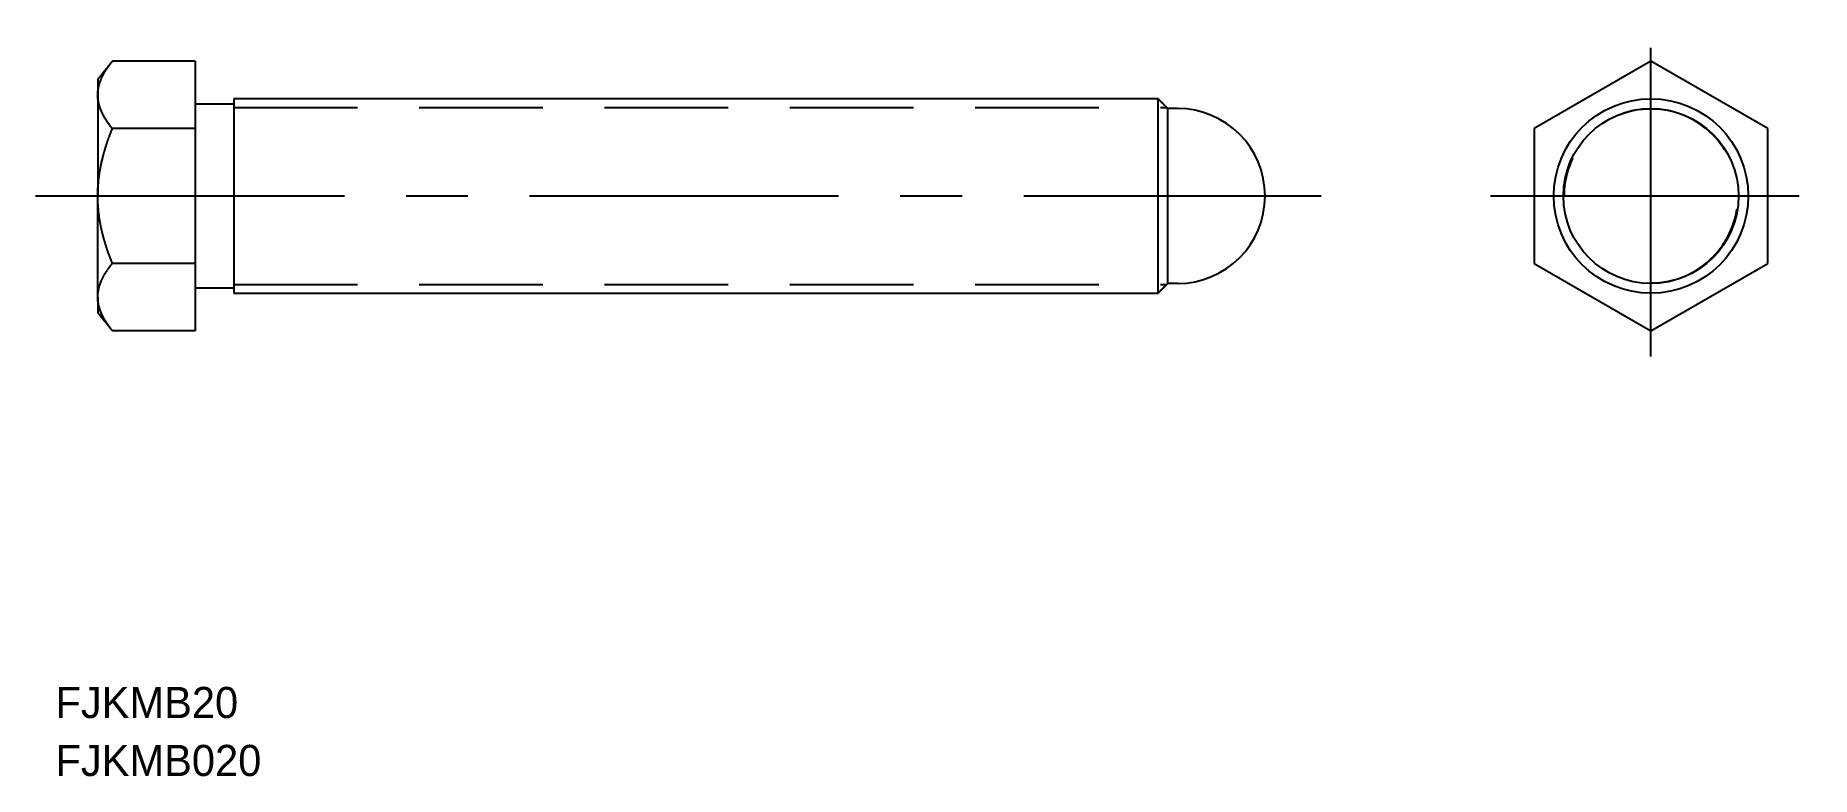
# Model space of a CAD drawing. Extents: x 0 to 183, y 2 to 78.
import ezdxf

# ---------------------------------------------------------------- set-up
doc = ezdxf.new("R2010")
doc.units = 0
doc.linetypes.add('CENTER', pattern=[50.8, 31.75, -6.35, 6.35, -6.35])
doc.linetypes.add('DASHED', pattern=[19.05, 12.7, -6.35])
doc.layers.get('0').update_dxf_attribs({"linetype": 'CONTINUOUS'})
doc.layers.add('CENTER', color=1, linetype='CENTER')
doc.styles.get("Standard").update_dxf_attribs({"font": 'txt', "oblique": 10})

msp = doc.modelspace()

# ---------------------------------------------------------------- linework, layer by layer
at = {"color": 7, "linetype": 'CONTINUOUS'}
for p, q in [((16.4, 75.05), (7.9, 75.05)), ((16.4, 75.05), (16.4, 68.12)), ((166.08, 75.05), (154.08, 68.12)), ((178.08, 68.12), (166.08, 75.05)), ((6.4, 73.19), (6.4, 71.58)), ((6.4, 71.58), (6.4, 61.19)), ((20.4, 71.19), (20.4, 51.19)), ((115.4, 51.19), (115.4, 71.19)), ((116.4, 52.19), (116.4, 70.19)), ((117.4, 70.19), (116.4, 70.19)), ((16.4, 68.12), (7.9, 68.12)), ((16.4, 68.12), (16.4, 54.26)), ((154.08, 68.12), (154.08, 54.26)), ((178.08, 54.26), (178.08, 68.12)), ((6.4, 50.8), (6.4, 61.19)), ((16.4, 54.26), (7.9, 54.26)), ((16.4, 54.26), (16.4, 47.34)), ((154.08, 54.26), (166.08, 47.34)), ((166.08, 47.34), (178.08, 54.26)), ((117.4, 52.19), (116.4, 52.19)), ((6.4, 50.8), (6.4, 49.19)), ((16.4, 47.34), (7.9, 47.34))]:
    msp.add_line(p, q, dxfattribs=at)
at = {"color": 3, "linetype": 'DASHED'}
for p, q in [((20.4, 70.3), (116.29, 70.3)), ((20.4, 52.08), (116.29, 52.08))]:
    msp.add_line(p, q, dxfattribs=at)
at = {"color": 7}
for points in [[(7.9, 75.05, 0), (7.88, 75.02, 0), (7.85, 74.99, 0), (7.83, 74.96, 0), (7.8, 74.93, 0), (7.78, 74.9, 0), (7.76, 74.87, 0), (7.73, 74.84, 0), (7.71, 74.81, 0), (7.69, 74.78, 0), (7.66, 74.75, 0), (7.64, 74.72, 0), (7.61, 74.69, 0), (7.59, 74.67, 0), (7.57, 74.64, 0), (7.54, 74.61, 0), (7.52, 74.58, 0), (7.49, 74.55, 0), (7.47, 74.52, 0), (7.45, 74.49, 0), (7.42, 74.46, 0), (7.4, 74.43, 0), (7.38, 74.4, 0), (7.35, 74.37, 0), (7.33, 74.34, 0), (7.3, 74.31, 0), (7.28, 74.28, 0), (7.26, 74.25, 0), (7.23, 74.22, 0), (7.21, 74.19, 0), (7.19, 74.16, 0), (7.16, 74.14, 0), (7.14, 74.11, 0), (7.11, 74.08, 0), (7.09, 74.05, 0), (7.07, 74.02, 0), (7.04, 73.99, 0), (7.02, 73.96, 0), (6.99, 73.93, 0), (6.97, 73.9, 0), (6.95, 73.87, 0), (6.92, 73.84, 0), (6.9, 73.81, 0), (6.88, 73.78, 0), (6.85, 73.75, 0), (6.83, 73.72, 0), (6.8, 73.69, 0), (6.78, 73.66, 0), (6.76, 73.63, 0), (6.73, 73.6, 0), (6.71, 73.58, 0), (6.69, 73.55, 0), (6.66, 73.52, 0), (6.64, 73.49, 0), (6.61, 73.46, 0), (6.59, 73.43, 0), (6.57, 73.4, 0), (6.54, 73.37, 0), (6.52, 73.34, 0), (6.49, 73.31, 0), (6.47, 73.28, 0), (6.45, 73.25, 0), (6.42, 73.22, 0), (6.4, 73.19, 0)], [(6.4, 71.58, 0), (6.4, 71.6, 0), (6.4, 71.62, 0), (6.4, 71.64, 0), (6.4, 71.66, 0), (6.4, 71.68, 0), (6.4, 71.7, 0), (6.4, 71.72, 0), (6.4, 71.73, 0), (6.4, 71.75, 0), (6.4, 71.77, 0), (6.41, 71.79, 0), (6.41, 71.81, 0), (6.41, 71.83, 0), (6.41, 71.85, 0), (6.41, 71.86, 0), (6.41, 71.88, 0), (6.41, 71.9, 0), (6.41, 71.92, 0), (6.42, 71.94, 0), (6.42, 71.96, 0), (6.42, 71.98, 0), (6.42, 71.99, 0), (6.42, 72.01, 0), (6.43, 72.03, 0), (6.43, 72.05, 0), (6.43, 72.07, 0), (6.43, 72.09, 0), (6.44, 72.11, 0), (6.44, 72.12, 0), (6.44, 72.14, 0), (6.44, 72.16, 0), (6.45, 72.18, 0), (6.45, 72.2, 0), (6.45, 72.22, 0), (6.46, 72.24, 0), (6.46, 72.25, 0), (6.46, 72.27, 0), (6.47, 72.29, 0), (6.47, 72.31, 0), (6.47, 72.33, 0), (6.48, 72.35, 0), (6.48, 72.37, 0), (6.49, 72.38, 0), (6.49, 72.4, 0), (6.49, 72.42, 0), (6.5, 72.44, 0), (6.5, 72.46, 0), (6.51, 72.48, 0), (6.51, 72.49, 0), (6.52, 72.51, 0), (6.52, 72.53, 0), (6.52, 72.55, 0), (6.53, 72.57, 0), (6.53, 72.59, 0), (6.54, 72.6, 0), (6.54, 72.62, 0), (6.55, 72.64, 0), (6.55, 72.66, 0), (6.56, 72.68, 0), (6.56, 72.7, 0), (6.57, 72.71, 0), (6.58, 72.73, 0), (6.58, 72.75, 0), (6.59, 72.77, 0), (6.59, 72.79, 0), (6.6, 72.81, 0), (6.6, 72.82, 0), (6.61, 72.84, 0), (6.62, 72.86, 0), (6.62, 72.88, 0), (6.63, 72.9, 0), (6.64, 72.92, 0), (6.64, 72.93, 0), (6.65, 72.95, 0), (6.66, 72.97, 0), (6.66, 72.99, 0), (6.67, 73.01, 0), (6.68, 73.03, 0), (6.68, 73.04, 0), (6.69, 73.06, 0), (6.7, 73.08, 0), (6.7, 73.1, 0), (6.71, 73.12, 0), (6.72, 73.13, 0), (6.73, 73.15, 0), (6.73, 73.17, 0), (6.74, 73.19, 0), (6.75, 73.21, 0), (6.76, 73.23, 0), (6.76, 73.24, 0), (6.77, 73.26, 0), (6.78, 73.28, 0), (6.79, 73.3, 0), (6.8, 73.32, 0), (6.8, 73.33, 0), (6.81, 73.35, 0), (6.82, 73.37, 0), (6.83, 73.39, 0), (6.84, 73.41, 0), (6.85, 73.43, 0), (6.85, 73.44, 0), (6.86, 73.46, 0), (6.87, 73.48, 0), (6.88, 73.5, 0), (6.89, 73.52, 0), (6.9, 73.53, 0), (6.91, 73.55, 0), (6.92, 73.57, 0), (6.93, 73.59, 0), (6.94, 73.61, 0), (6.94, 73.62, 0), (6.95, 73.64, 0), (6.96, 73.66, 0), (6.97, 73.68, 0), (6.98, 73.7, 0), (6.99, 73.71, 0), (7, 73.73, 0), (7.01, 73.75, 0), (7.02, 73.77, 0), (7.03, 73.79, 0), (7.04, 73.81, 0), (7.05, 73.82, 0), (7.06, 73.84, 0), (7.07, 73.86, 0), (7.08, 73.88, 0), (7.09, 73.9, 0), (7.1, 73.91, 0), (7.11, 73.93, 0), (7.13, 73.95, 0), (7.14, 73.97, 0), (7.15, 73.98, 0), (7.16, 74, 0), (7.17, 74.02, 0), (7.18, 74.04, 0), (7.19, 74.06, 0), (7.2, 74.07, 0), (7.21, 74.09, 0), (7.22, 74.11, 0), (7.24, 74.13, 0), (7.25, 74.15, 0), (7.26, 74.16, 0), (7.27, 74.18, 0), (7.28, 74.2, 0), (7.29, 74.22, 0), (7.3, 74.24, 0), (7.32, 74.25, 0), (7.33, 74.27, 0), (7.34, 74.29, 0), (7.35, 74.31, 0), (7.36, 74.32, 0), (7.38, 74.34, 0), (7.39, 74.36, 0), (7.4, 74.38, 0), (7.41, 74.4, 0), (7.42, 74.41, 0), (7.44, 74.43, 0), (7.45, 74.45, 0), (7.46, 74.47, 0), (7.47, 74.49, 0), (7.49, 74.5, 0), (7.5, 74.52, 0), (7.51, 74.54, 0), (7.52, 74.56, 0), (7.54, 74.57, 0), (7.55, 74.59, 0), (7.56, 74.61, 0), (7.57, 74.63, 0), (7.59, 74.64, 0), (7.6, 74.66, 0), (7.61, 74.68, 0), (7.63, 74.7, 0), (7.64, 74.72, 0), (7.65, 74.73, 0), (7.67, 74.75, 0), (7.68, 74.77, 0), (7.69, 74.79, 0), (7.71, 74.8, 0), (7.72, 74.82, 0), (7.73, 74.84, 0), (7.75, 74.86, 0), (7.76, 74.87, 0), (7.77, 74.89, 0), (7.79, 74.91, 0), (7.8, 74.93, 0), (7.82, 74.94, 0), (7.83, 74.96, 0), (7.84, 74.98, 0), (7.86, 75, 0), (7.87, 75.01, 0), (7.89, 75.03, 0), (7.9, 75.05, 0)], [(7.9, 68.12, 0), (7.89, 68.13, 0), (7.88, 68.15, 0), (7.87, 68.16, 0), (7.86, 68.17, 0), (7.85, 68.19, 0), (7.84, 68.2, 0), (7.83, 68.21, 0), (7.82, 68.22, 0), (7.81, 68.24, 0), (7.8, 68.25, 0), (7.79, 68.26, 0), (7.78, 68.28, 0), (7.76, 68.29, 0), (7.75, 68.3, 0), (7.74, 68.32, 0), (7.73, 68.33, 0), (7.72, 68.34, 0), (7.71, 68.36, 0), (7.7, 68.37, 0), (7.69, 68.38, 0), (7.68, 68.39, 0), (7.67, 68.41, 0), (7.66, 68.42, 0), (7.65, 68.43, 0), (7.64, 68.45, 0), (7.64, 68.46, 0), (7.63, 68.47, 0), (7.62, 68.49, 0), (7.61, 68.5, 0), (7.6, 68.51, 0), (7.59, 68.53, 0), (7.58, 68.54, 0), (7.57, 68.55, 0), (7.56, 68.57, 0), (7.55, 68.58, 0), (7.54, 68.59, 0), (7.53, 68.61, 0), (7.52, 68.62, 0), (7.51, 68.63, 0), (7.5, 68.64, 0), (7.49, 68.66, 0), (7.48, 68.67, 0), (7.47, 68.68, 0), (7.46, 68.7, 0), (7.45, 68.71, 0), (7.45, 68.72, 0), (7.44, 68.74, 0), (7.43, 68.75, 0), (7.42, 68.76, 0), (7.41, 68.78, 0), (7.4, 68.79, 0), (7.39, 68.8, 0), (7.38, 68.82, 0), (7.37, 68.83, 0), (7.36, 68.84, 0), (7.35, 68.86, 0), (7.35, 68.87, 0), (7.34, 68.88, 0), (7.33, 68.9, 0), (7.32, 68.91, 0), (7.31, 68.92, 0), (7.3, 68.94, 0), (7.29, 68.95, 0), (7.29, 68.96, 0), (7.28, 68.98, 0), (7.27, 68.99, 0), (7.26, 69, 0), (7.25, 69.02, 0), (7.24, 69.03, 0), (7.23, 69.04, 0), (7.23, 69.06, 0), (7.22, 69.07, 0), (7.21, 69.08, 0), (7.2, 69.1, 0), (7.19, 69.11, 0), (7.18, 69.12, 0), (7.18, 69.13, 0), (7.17, 69.15, 0), (7.16, 69.16, 0), (7.15, 69.17, 0), (7.14, 69.19, 0), (7.14, 69.2, 0), (7.13, 69.22, 0), (7.12, 69.23, 0), (7.11, 69.24, 0), (7.1, 69.26, 0), (7.1, 69.27, 0), (7.09, 69.28, 0), (7.08, 69.3, 0), (7.07, 69.31, 0), (7.07, 69.32, 0), (7.06, 69.34, 0), (7.05, 69.35, 0), (7.04, 69.36, 0), (7.04, 69.38, 0), (7.03, 69.39, 0), (7.02, 69.4, 0), (7.01, 69.42, 0), (7.01, 69.43, 0), (7, 69.44, 0), (6.99, 69.46, 0), (6.98, 69.47, 0), (6.98, 69.48, 0), (6.97, 69.5, 0), (6.96, 69.51, 0), (6.96, 69.52, 0), (6.95, 69.54, 0), (6.94, 69.55, 0), (6.93, 69.56, 0), (6.93, 69.58, 0), (6.92, 69.59, 0), (6.91, 69.6, 0), (6.91, 69.62, 0), (6.9, 69.63, 0), (6.89, 69.64, 0), (6.89, 69.66, 0), (6.88, 69.67, 0), (6.87, 69.69, 0), (6.87, 69.7, 0), (6.86, 69.71, 0), (6.85, 69.73, 0), (6.85, 69.74, 0), (6.84, 69.75, 0), (6.83, 69.77, 0), (6.83, 69.78, 0), (6.82, 69.79, 0), (6.82, 69.81, 0), (6.81, 69.82, 0), (6.8, 69.83, 0), (6.8, 69.85, 0), (6.79, 69.86, 0), (6.79, 69.88, 0), (6.78, 69.89, 0), (6.77, 69.9, 0), (6.77, 69.92, 0), (6.76, 69.93, 0), (6.76, 69.94, 0), (6.75, 69.96, 0), (6.74, 69.97, 0), (6.74, 69.98, 0), (6.73, 70, 0), (6.73, 70.01, 0), (6.72, 70.02, 0), (6.72, 70.04, 0), (6.71, 70.05, 0), (6.71, 70.07, 0), (6.7, 70.08, 0), (6.69, 70.09, 0), (6.69, 70.11, 0), (6.68, 70.12, 0), (6.68, 70.13, 0), (6.67, 70.15, 0), (6.67, 70.16, 0), (6.66, 70.18, 0), (6.66, 70.19, 0), (6.65, 70.2, 0), (6.65, 70.22, 0), (6.64, 70.23, 0), (6.64, 70.24, 0), (6.63, 70.26, 0), (6.63, 70.27, 0), (6.62, 70.29, 0), (6.62, 70.3, 0), (6.62, 70.31, 0), (6.61, 70.33, 0), (6.61, 70.34, 0), (6.6, 70.35, 0), (6.6, 70.37, 0), (6.59, 70.38, 0), (6.59, 70.4, 0), (6.58, 70.41, 0), (6.58, 70.42, 0), (6.58, 70.44, 0), (6.57, 70.45, 0), (6.57, 70.46, 0), (6.56, 70.48, 0), (6.56, 70.49, 0), (6.55, 70.51, 0), (6.55, 70.52, 0), (6.55, 70.53, 0), (6.54, 70.55, 0), (6.54, 70.56, 0), (6.54, 70.58, 0), (6.53, 70.59, 0), (6.53, 70.6, 0), (6.52, 70.62, 0), (6.52, 70.63, 0), (6.52, 70.64, 0), (6.51, 70.66, 0), (6.51, 70.67, 0), (6.51, 70.69, 0), (6.5, 70.7, 0), (6.5, 70.71, 0), (6.5, 70.73, 0), (6.49, 70.74, 0), (6.49, 70.76, 0), (6.49, 70.77, 0), (6.49, 70.78, 0), (6.48, 70.8, 0), (6.48, 70.81, 0), (6.48, 70.83, 0), (6.47, 70.84, 0), (6.47, 70.85, 0), (6.47, 70.87, 0), (6.47, 70.88, 0), (6.46, 70.9, 0), (6.46, 70.91, 0), (6.46, 70.92, 0), (6.46, 70.94, 0), (6.45, 70.95, 0), (6.45, 70.97, 0), (6.45, 70.98, 0), (6.45, 70.99, 0), (6.44, 71.01, 0), (6.44, 71.02, 0), (6.44, 71.04, 0), (6.44, 71.05, 0), (6.44, 71.06, 0), (6.43, 71.08, 0), (6.43, 71.09, 0), (6.43, 71.11, 0), (6.43, 71.12, 0), (6.43, 71.13, 0), (6.43, 71.15, 0), (6.42, 71.16, 0), (6.42, 71.18, 0), (6.42, 71.19, 0), (6.42, 71.21, 0), (6.42, 71.22, 0), (6.42, 71.23, 0), (6.42, 71.25, 0), (6.41, 71.26, 0), (6.41, 71.28, 0), (6.41, 71.29, 0), (6.41, 71.3, 0), (6.41, 71.32, 0), (6.41, 71.33, 0), (6.41, 71.35, 0), (6.41, 71.36, 0), (6.41, 71.37, 0), (6.4, 71.39, 0), (6.4, 71.4, 0), (6.4, 71.42, 0), (6.4, 71.43, 0), (6.4, 71.44, 0), (6.4, 71.46, 0), (6.4, 71.47, 0), (6.4, 71.49, 0), (6.4, 71.5, 0), (6.4, 71.51, 0), (6.4, 71.53, 0), (6.4, 71.54, 0), (6.4, 71.56, 0), (6.4, 71.57, 0), (6.4, 71.58, 0)], [(20.4, 70.64, 0), (20.34, 70.64, 0), (20.27, 70.64, 0), (20.21, 70.64, 0), (20.15, 70.64, 0), (20.08, 70.64, 0), (20.02, 70.64, 0), (19.96, 70.64, 0), (19.89, 70.64, 0), (19.83, 70.64, 0), (19.76, 70.64, 0), (19.7, 70.64, 0), (19.64, 70.64, 0), (19.57, 70.64, 0), (19.51, 70.64, 0), (19.45, 70.64, 0), (19.38, 70.64, 0), (19.32, 70.64, 0), (19.26, 70.64, 0), (19.19, 70.64, 0), (19.13, 70.64, 0), (19.07, 70.64, 0), (19, 70.64, 0), (18.94, 70.64, 0), (18.88, 70.64, 0), (18.81, 70.64, 0), (18.75, 70.64, 0), (18.69, 70.64, 0), (18.62, 70.64, 0), (18.56, 70.64, 0), (18.49, 70.64, 0), (18.43, 70.64, 0), (18.37, 70.64, 0), (18.3, 70.64, 0), (18.24, 70.64, 0), (18.18, 70.64, 0), (18.11, 70.64, 0), (18.05, 70.64, 0), (17.99, 70.64, 0), (17.92, 70.64, 0), (17.86, 70.64, 0), (17.8, 70.64, 0), (17.73, 70.64, 0), (17.67, 70.64, 0), (17.61, 70.64, 0), (17.54, 70.64, 0), (17.48, 70.64, 0), (17.42, 70.64, 0), (17.35, 70.64, 0), (17.29, 70.64, 0), (17.22, 70.64, 0), (17.16, 70.64, 0), (17.1, 70.64, 0), (17.03, 70.64, 0), (16.97, 70.64, 0), (16.91, 70.64, 0), (16.84, 70.64, 0), (16.78, 70.64, 0), (16.72, 70.64, 0), (16.65, 70.64, 0), (16.59, 70.64, 0), (16.53, 70.64, 0), (16.46, 70.64, 0), (16.4, 70.64, 0)], [(115.4, 71.19, 0), (113.89, 71.19, 0), (112.38, 71.19, 0), (110.88, 71.19, 0), (109.37, 71.19, 0), (107.86, 71.19, 0), (106.35, 71.19, 0), (104.84, 71.19, 0), (103.34, 71.19, 0), (101.83, 71.19, 0), (100.32, 71.19, 0), (98.81, 71.19, 0), (97.3, 71.19, 0), (95.8, 71.19, 0), (94.29, 71.19, 0), (92.78, 71.19, 0), (91.27, 71.19, 0), (89.76, 71.19, 0), (88.26, 71.19, 0), (86.75, 71.19, 0), (85.24, 71.19, 0), (83.73, 71.19, 0), (82.22, 71.19, 0), (80.72, 71.19, 0), (79.21, 71.19, 0), (77.7, 71.19, 0), (76.19, 71.19, 0), (74.69, 71.19, 0), (73.18, 71.19, 0), (71.67, 71.19, 0), (70.16, 71.19, 0), (68.65, 71.19, 0), (67.15, 71.19, 0), (65.64, 71.19, 0), (64.13, 71.19, 0), (62.62, 71.19, 0), (61.11, 71.19, 0), (59.61, 71.19, 0), (58.1, 71.19, 0), (56.59, 71.19, 0), (55.08, 71.19, 0), (53.57, 71.19, 0), (52.07, 71.19, 0), (50.56, 71.19, 0), (49.05, 71.19, 0), (47.54, 71.19, 0), (46.03, 71.19, 0), (44.53, 71.19, 0), (43.02, 71.19, 0), (41.51, 71.19, 0), (40, 71.19, 0), (38.49, 71.19, 0), (36.99, 71.19, 0), (35.48, 71.19, 0), (33.97, 71.19, 0), (32.46, 71.19, 0), (30.96, 71.19, 0), (29.45, 71.19, 0), (27.94, 71.19, 0), (26.43, 71.19, 0), (24.92, 71.19, 0), (23.42, 71.19, 0), (21.91, 71.19, 0), (20.4, 71.19, 0)], [(116.4, 70.19, 0), (116.38, 70.21, 0), (116.37, 70.22, 0), (116.35, 70.24, 0), (116.34, 70.26, 0), (116.32, 70.27, 0), (116.3, 70.29, 0), (116.29, 70.3, 0), (116.27, 70.32, 0), (116.26, 70.34, 0), (116.24, 70.35, 0), (116.22, 70.37, 0), (116.21, 70.38, 0), (116.19, 70.4, 0), (116.18, 70.41, 0), (116.16, 70.43, 0), (116.15, 70.45, 0), (116.13, 70.46, 0), (116.11, 70.48, 0), (116.1, 70.49, 0), (116.08, 70.51, 0), (116.07, 70.53, 0), (116.05, 70.54, 0), (116.03, 70.56, 0), (116.02, 70.57, 0), (116, 70.59, 0), (115.99, 70.6, 0), (115.97, 70.62, 0), (115.96, 70.64, 0), (115.94, 70.65, 0), (115.92, 70.67, 0), (115.91, 70.68, 0), (115.89, 70.7, 0), (115.88, 70.72, 0), (115.86, 70.73, 0), (115.84, 70.75, 0), (115.83, 70.76, 0), (115.81, 70.78, 0), (115.8, 70.8, 0), (115.78, 70.81, 0), (115.76, 70.83, 0), (115.75, 70.84, 0), (115.73, 70.86, 0), (115.72, 70.87, 0), (115.7, 70.89, 0), (115.69, 70.91, 0), (115.67, 70.92, 0), (115.65, 70.94, 0), (115.64, 70.95, 0), (115.62, 70.97, 0), (115.61, 70.99, 0), (115.59, 71, 0), (115.57, 71.02, 0), (115.56, 71.03, 0), (115.54, 71.05, 0), (115.53, 71.07, 0), (115.51, 71.08, 0), (115.49, 71.1, 0), (115.48, 71.11, 0), (115.46, 71.13, 0), (115.45, 71.14, 0), (115.43, 71.16, 0), (115.42, 71.18, 0), (115.4, 71.19, 0)], [(6.4, 61.19, 0), (6.4, 61.21, 0), (6.4, 61.24, 0), (6.4, 61.26, 0), (6.4, 61.28, 0), (6.4, 61.3, 0), (6.4, 61.33, 0), (6.4, 61.35, 0), (6.4, 61.37, 0), (6.4, 61.39, 0), (6.4, 61.42, 0), (6.4, 61.44, 0), (6.4, 61.46, 0), (6.4, 61.48, 0), (6.4, 61.51, 0), (6.4, 61.53, 0), (6.4, 61.55, 0), (6.4, 61.57, 0), (6.41, 61.6, 0), (6.41, 61.62, 0), (6.41, 61.64, 0), (6.41, 61.66, 0), (6.41, 61.69, 0), (6.41, 61.71, 0), (6.41, 61.73, 0), (6.41, 61.75, 0), (6.41, 61.78, 0), (6.41, 61.8, 0), (6.41, 61.82, 0), (6.41, 61.84, 0), (6.41, 61.87, 0), (6.42, 61.89, 0), (6.42, 61.91, 0), (6.42, 61.93, 0), (6.42, 61.96, 0), (6.42, 61.98, 0), (6.42, 62, 0), (6.42, 62.02, 0), (6.42, 62.04, 0), (6.43, 62.07, 0), (6.43, 62.09, 0), (6.43, 62.11, 0), (6.43, 62.13, 0), (6.43, 62.16, 0), (6.43, 62.18, 0), (6.43, 62.2, 0), (6.44, 62.22, 0), (6.44, 62.25, 0), (6.44, 62.27, 0), (6.44, 62.29, 0), (6.44, 62.31, 0), (6.44, 62.34, 0), (6.45, 62.36, 0), (6.45, 62.38, 0), (6.45, 62.4, 0), (6.45, 62.43, 0), (6.45, 62.45, 0), (6.45, 62.47, 0), (6.46, 62.49, 0), (6.46, 62.52, 0), (6.46, 62.54, 0), (6.46, 62.56, 0), (6.46, 62.58, 0), (6.47, 62.61, 0), (6.47, 62.63, 0), (6.47, 62.65, 0), (6.47, 62.67, 0), (6.48, 62.69, 0), (6.48, 62.72, 0), (6.48, 62.74, 0), (6.48, 62.76, 0), (6.48, 62.78, 0), (6.49, 62.81, 0), (6.49, 62.83, 0), (6.49, 62.85, 0), (6.49, 62.87, 0), (6.5, 62.9, 0), (6.5, 62.92, 0), (6.5, 62.94, 0), (6.5, 62.96, 0), (6.51, 62.98, 0), (6.51, 63.01, 0), (6.51, 63.03, 0), (6.52, 63.05, 0), (6.52, 63.07, 0), (6.52, 63.1, 0), (6.52, 63.12, 0), (6.53, 63.14, 0), (6.53, 63.16, 0), (6.53, 63.18, 0), (6.54, 63.21, 0), (6.54, 63.23, 0), (6.54, 63.25, 0), (6.54, 63.27, 0), (6.55, 63.29, 0), (6.55, 63.32, 0), (6.55, 63.34, 0), (6.56, 63.36, 0), (6.56, 63.38, 0), (6.56, 63.41, 0), (6.57, 63.43, 0), (6.57, 63.45, 0), (6.57, 63.47, 0), (6.58, 63.49, 0), (6.58, 63.52, 0), (6.58, 63.54, 0), (6.59, 63.56, 0), (6.59, 63.58, 0), (6.59, 63.6, 0), (6.6, 63.63, 0), (6.6, 63.65, 0), (6.6, 63.67, 0), (6.61, 63.69, 0), (6.61, 63.71, 0), (6.62, 63.74, 0), (6.62, 63.76, 0), (6.62, 63.78, 0), (6.63, 63.8, 0), (6.63, 63.82, 0), (6.63, 63.85, 0), (6.64, 63.87, 0), (6.64, 63.89, 0), (6.65, 63.91, 0), (6.65, 63.93, 0), (6.65, 63.96, 0), (6.66, 63.98, 0), (6.66, 64, 0), (6.67, 64.02, 0), (6.67, 64.04, 0), (6.67, 64.06, 0), (6.68, 64.09, 0), (6.68, 64.11, 0), (6.69, 64.13, 0), (6.69, 64.15, 0), (6.69, 64.17, 0), (6.7, 64.2, 0), (6.7, 64.22, 0), (6.71, 64.24, 0), (6.71, 64.26, 0), (6.72, 64.28, 0), (6.72, 64.31, 0), (6.72, 64.33, 0), (6.73, 64.35, 0), (6.73, 64.37, 0), (6.74, 64.39, 0), (6.74, 64.41, 0), (6.75, 64.44, 0), (6.75, 64.46, 0), (6.76, 64.48, 0), (6.76, 64.5, 0), (6.77, 64.52, 0), (6.77, 64.54, 0), (6.78, 64.57, 0), (6.78, 64.59, 0), (6.79, 64.61, 0), (6.79, 64.63, 0), (6.79, 64.65, 0), (6.8, 64.68, 0), (6.8, 64.7, 0), (6.81, 64.72, 0), (6.81, 64.74, 0), (6.82, 64.76, 0), (6.82, 64.78, 0), (6.83, 64.81, 0), (6.83, 64.83, 0), (6.84, 64.85, 0), (6.84, 64.87, 0), (6.85, 64.89, 0), (6.86, 64.91, 0), (6.86, 64.94, 0), (6.87, 64.96, 0), (6.87, 64.98, 0), (6.88, 65, 0), (6.88, 65.02, 0), (6.89, 65.04, 0), (6.89, 65.07, 0), (6.9, 65.09, 0), (6.9, 65.11, 0), (6.91, 65.13, 0), (6.91, 65.15, 0), (6.92, 65.17, 0), (6.92, 65.19, 0), (6.93, 65.22, 0), (6.94, 65.24, 0), (6.94, 65.26, 0), (6.95, 65.28, 0), (6.95, 65.3, 0), (6.96, 65.32, 0), (6.96, 65.35, 0), (6.97, 65.37, 0), (6.98, 65.39, 0), (6.98, 65.41, 0), (6.99, 65.43, 0), (6.99, 65.45, 0), (7, 65.47, 0), (7, 65.5, 0), (7.01, 65.52, 0), (7.02, 65.54, 0), (7.02, 65.56, 0), (7.03, 65.58, 0), (7.03, 65.6, 0), (7.04, 65.62, 0), (7.05, 65.65, 0), (7.05, 65.67, 0), (7.06, 65.69, 0), (7.06, 65.71, 0), (7.07, 65.73, 0), (7.08, 65.75, 0), (7.08, 65.78, 0), (7.09, 65.8, 0), (7.09, 65.82, 0), (7.1, 65.84, 0), (7.11, 65.86, 0), (7.11, 65.88, 0), (7.12, 65.9, 0), (7.13, 65.92, 0), (7.13, 65.95, 0), (7.14, 65.97, 0), (7.15, 65.99, 0), (7.15, 66.01, 0), (7.16, 66.03, 0), (7.16, 66.05, 0), (7.17, 66.07, 0), (7.18, 66.1, 0), (7.18, 66.12, 0), (7.19, 66.14, 0), (7.2, 66.16, 0), (7.2, 66.18, 0), (7.21, 66.2, 0), (7.22, 66.22, 0), (7.22, 66.25, 0), (7.23, 66.27, 0), (7.24, 66.29, 0), (7.24, 66.31, 0), (7.25, 66.33, 0), (7.26, 66.35, 0), (7.26, 66.37, 0), (7.27, 66.39, 0), (7.28, 66.42, 0), (7.29, 66.44, 0), (7.29, 66.46, 0), (7.3, 66.48, 0), (7.31, 66.5, 0), (7.31, 66.52, 0), (7.32, 66.54, 0), (7.33, 66.56, 0), (7.33, 66.59, 0), (7.34, 66.61, 0), (7.35, 66.63, 0), (7.36, 66.65, 0), (7.36, 66.67, 0), (7.37, 66.69, 0), (7.38, 66.71, 0), (7.38, 66.73, 0), (7.39, 66.76, 0), (7.4, 66.78, 0), (7.41, 66.8, 0), (7.41, 66.82, 0), (7.42, 66.84, 0), (7.43, 66.86, 0), (7.43, 66.88, 0), (7.44, 66.9, 0), (7.45, 66.92, 0), (7.46, 66.95, 0), (7.46, 66.97, 0), (7.47, 66.99, 0), (7.48, 67.01, 0), (7.49, 67.03, 0), (7.49, 67.05, 0), (7.5, 67.07, 0), (7.51, 67.09, 0), (7.52, 67.12, 0), (7.52, 67.14, 0), (7.53, 67.16, 0), (7.54, 67.18, 0), (7.55, 67.2, 0), (7.55, 67.22, 0), (7.56, 67.24, 0), (7.57, 67.26, 0), (7.58, 67.28, 0), (7.59, 67.3, 0), (7.59, 67.33, 0), (7.6, 67.35, 0), (7.61, 67.37, 0), (7.62, 67.39, 0), (7.62, 67.41, 0), (7.63, 67.43, 0), (7.64, 67.45, 0), (7.65, 67.47, 0), (7.66, 67.49, 0), (7.66, 67.52, 0), (7.67, 67.54, 0), (7.68, 67.56, 0), (7.69, 67.58, 0), (7.7, 67.6, 0), (7.7, 67.62, 0), (7.71, 67.64, 0), (7.72, 67.66, 0), (7.73, 67.68, 0), (7.74, 67.7, 0), (7.74, 67.72, 0), (7.75, 67.75, 0), (7.76, 67.77, 0), (7.77, 67.79, 0), (7.78, 67.81, 0), (7.78, 67.83, 0), (7.79, 67.85, 0), (7.8, 67.87, 0), (7.81, 67.89, 0), (7.82, 67.91, 0), (7.82, 67.93, 0), (7.83, 67.95, 0), (7.84, 67.98, 0), (7.85, 68, 0), (7.86, 68.02, 0), (7.87, 68.04, 0), (7.87, 68.06, 0), (7.88, 68.08, 0), (7.89, 68.1, 0), (7.9, 68.12, 0)], [(7.9, 54.26, 0), (7.89, 54.29, 0), (7.88, 54.32, 0), (7.87, 54.34, 0), (7.86, 54.37, 0), (7.85, 54.39, 0), (7.84, 54.42, 0), (7.83, 54.45, 0), (7.82, 54.47, 0), (7.81, 54.5, 0), (7.8, 54.52, 0), (7.79, 54.55, 0), (7.78, 54.58, 0), (7.77, 54.6, 0), (7.76, 54.63, 0), (7.75, 54.65, 0), (7.74, 54.68, 0), (7.73, 54.71, 0), (7.72, 54.73, 0), (7.71, 54.76, 0), (7.7, 54.78, 0), (7.69, 54.81, 0), (7.68, 54.84, 0), (7.67, 54.86, 0), (7.66, 54.89, 0), (7.65, 54.92, 0), (7.64, 54.94, 0), (7.63, 54.97, 0), (7.62, 54.99, 0), (7.61, 55.02, 0), (7.6, 55.05, 0), (7.59, 55.07, 0), (7.58, 55.1, 0), (7.57, 55.13, 0), (7.56, 55.15, 0), (7.55, 55.18, 0), (7.54, 55.21, 0), (7.53, 55.23, 0), (7.52, 55.26, 0), (7.51, 55.28, 0), (7.5, 55.31, 0), (7.49, 55.34, 0), (7.48, 55.36, 0), (7.47, 55.39, 0), (7.46, 55.42, 0), (7.45, 55.44, 0), (7.45, 55.47, 0), (7.44, 55.5, 0), (7.43, 55.52, 0), (7.42, 55.55, 0), (7.41, 55.58, 0), (7.4, 55.6, 0), (7.39, 55.63, 0), (7.38, 55.66, 0), (7.37, 55.68, 0), (7.36, 55.71, 0), (7.35, 55.74, 0), (7.35, 55.76, 0), (7.34, 55.79, 0), (7.33, 55.82, 0), (7.32, 55.84, 0), (7.31, 55.87, 0), (7.3, 55.9, 0), (7.29, 55.92, 0), (7.28, 55.95, 0), (7.28, 55.98, 0), (7.27, 56, 0), (7.26, 56.03, 0), (7.25, 56.06, 0), (7.24, 56.09, 0), (7.23, 56.11, 0), (7.22, 56.14, 0), (7.22, 56.17, 0), (7.21, 56.19, 0), (7.2, 56.22, 0), (7.19, 56.25, 0), (7.18, 56.27, 0), (7.17, 56.3, 0), (7.17, 56.33, 0), (7.16, 56.35, 0), (7.15, 56.38, 0), (7.14, 56.41, 0), (7.13, 56.44, 0), (7.13, 56.46, 0), (7.12, 56.49, 0), (7.11, 56.52, 0), (7.1, 56.54, 0), (7.09, 56.57, 0), (7.09, 56.6, 0), (7.08, 56.62, 0), (7.07, 56.65, 0), (7.06, 56.68, 0), (7.06, 56.71, 0), (7.05, 56.73, 0), (7.04, 56.76, 0), (7.03, 56.79, 0), (7.02, 56.81, 0), (7.02, 56.84, 0), (7.01, 56.87, 0), (7, 56.89, 0), (7, 56.92, 0), (6.99, 56.95, 0), (6.98, 56.98, 0), (6.97, 57, 0), (6.97, 57.03, 0), (6.96, 57.06, 0), (6.95, 57.08, 0), (6.94, 57.11, 0), (6.94, 57.14, 0), (6.93, 57.17, 0), (6.92, 57.19, 0), (6.92, 57.22, 0), (6.91, 57.25, 0), (6.9, 57.27, 0), (6.9, 57.3, 0), (6.89, 57.33, 0), (6.88, 57.36, 0), (6.88, 57.38, 0), (6.87, 57.41, 0), (6.86, 57.44, 0), (6.86, 57.46, 0), (6.85, 57.49, 0), (6.84, 57.52, 0), (6.84, 57.55, 0), (6.83, 57.57, 0), (6.82, 57.6, 0), (6.82, 57.63, 0), (6.81, 57.65, 0), (6.81, 57.68, 0), (6.8, 57.71, 0), (6.79, 57.74, 0), (6.79, 57.76, 0), (6.78, 57.79, 0), (6.78, 57.82, 0), (6.77, 57.85, 0), (6.76, 57.87, 0), (6.76, 57.9, 0), (6.75, 57.93, 0), (6.75, 57.95, 0), (6.74, 57.98, 0), (6.73, 58.01, 0), (6.73, 58.04, 0), (6.72, 58.06, 0), (6.72, 58.09, 0), (6.71, 58.12, 0), (6.71, 58.15, 0), (6.7, 58.17, 0), (6.7, 58.2, 0), (6.69, 58.23, 0), (6.69, 58.25, 0), (6.68, 58.28, 0), (6.68, 58.31, 0), (6.67, 58.34, 0), (6.67, 58.36, 0), (6.66, 58.39, 0), (6.66, 58.42, 0), (6.65, 58.45, 0), (6.65, 58.47, 0), (6.64, 58.5, 0), (6.64, 58.53, 0), (6.63, 58.56, 0), (6.63, 58.58, 0), (6.62, 58.61, 0), (6.62, 58.64, 0), (6.61, 58.67, 0), (6.61, 58.69, 0), (6.6, 58.72, 0), (6.6, 58.75, 0), (6.59, 58.78, 0), (6.59, 58.8, 0), (6.59, 58.83, 0), (6.58, 58.86, 0), (6.58, 58.89, 0), (6.57, 58.91, 0), (6.57, 58.94, 0), (6.56, 58.97, 0), (6.56, 59, 0), (6.56, 59.02, 0), (6.55, 59.05, 0), (6.55, 59.08, 0), (6.55, 59.11, 0), (6.54, 59.13, 0), (6.54, 59.16, 0), (6.53, 59.19, 0), (6.53, 59.22, 0), (6.53, 59.24, 0), (6.52, 59.27, 0), (6.52, 59.3, 0), (6.52, 59.33, 0), (6.51, 59.35, 0), (6.51, 59.38, 0), (6.51, 59.41, 0), (6.5, 59.44, 0), (6.5, 59.46, 0), (6.5, 59.49, 0), (6.49, 59.52, 0), (6.49, 59.55, 0), (6.49, 59.58, 0), (6.48, 59.6, 0), (6.48, 59.63, 0), (6.48, 59.66, 0), (6.48, 59.69, 0), (6.47, 59.71, 0), (6.47, 59.74, 0), (6.47, 59.77, 0), (6.47, 59.8, 0), (6.46, 59.82, 0), (6.46, 59.85, 0), (6.46, 59.88, 0), (6.46, 59.91, 0), (6.45, 59.94, 0), (6.45, 59.96, 0), (6.45, 59.99, 0), (6.45, 60.02, 0), (6.44, 60.05, 0), (6.44, 60.07, 0), (6.44, 60.1, 0), (6.44, 60.13, 0), (6.44, 60.16, 0), (6.43, 60.19, 0), (6.43, 60.21, 0), (6.43, 60.24, 0), (6.43, 60.27, 0), (6.43, 60.3, 0), (6.43, 60.33, 0), (6.42, 60.35, 0), (6.42, 60.38, 0), (6.42, 60.41, 0), (6.42, 60.44, 0), (6.42, 60.46, 0), (6.42, 60.49, 0), (6.41, 60.52, 0), (6.41, 60.55, 0), (6.41, 60.58, 0), (6.41, 60.6, 0), (6.41, 60.63, 0), (6.41, 60.66, 0), (6.41, 60.69, 0), (6.41, 60.72, 0), (6.41, 60.74, 0), (6.41, 60.77, 0), (6.4, 60.8, 0), (6.4, 60.83, 0), (6.4, 60.86, 0), (6.4, 60.88, 0), (6.4, 60.91, 0), (6.4, 60.94, 0), (6.4, 60.97, 0), (6.4, 61, 0), (6.4, 61.02, 0), (6.4, 61.05, 0), (6.4, 61.08, 0), (6.4, 61.11, 0), (6.4, 61.14, 0), (6.4, 61.16, 0), (6.4, 61.19, 0)], [(6.4, 50.8, 0), (6.4, 50.82, 0), (6.4, 50.84, 0), (6.4, 50.86, 0), (6.4, 50.87, 0), (6.4, 50.89, 0), (6.4, 50.91, 0), (6.4, 50.93, 0), (6.4, 50.95, 0), (6.4, 50.97, 0), (6.4, 50.99, 0), (6.41, 51.01, 0), (6.41, 51.02, 0), (6.41, 51.04, 0), (6.41, 51.06, 0), (6.41, 51.08, 0), (6.41, 51.1, 0), (6.41, 51.12, 0), (6.41, 51.14, 0), (6.42, 51.15, 0), (6.42, 51.17, 0), (6.42, 51.19, 0), (6.42, 51.21, 0), (6.42, 51.23, 0), (6.43, 51.25, 0), (6.43, 51.27, 0), (6.43, 51.28, 0), (6.43, 51.3, 0), (6.44, 51.32, 0), (6.44, 51.34, 0), (6.44, 51.36, 0), (6.44, 51.38, 0), (6.45, 51.4, 0), (6.45, 51.41, 0), (6.45, 51.43, 0), (6.46, 51.45, 0), (6.46, 51.47, 0), (6.46, 51.49, 0), (6.47, 51.51, 0), (6.47, 51.53, 0), (6.47, 51.54, 0), (6.48, 51.56, 0), (6.48, 51.58, 0), (6.49, 51.6, 0), (6.49, 51.62, 0), (6.49, 51.64, 0), (6.5, 51.65, 0), (6.5, 51.67, 0), (6.51, 51.69, 0), (6.51, 51.71, 0), (6.52, 51.73, 0), (6.52, 51.75, 0), (6.52, 51.76, 0), (6.53, 51.78, 0), (6.53, 51.8, 0), (6.54, 51.82, 0), (6.54, 51.84, 0), (6.55, 51.86, 0), (6.55, 51.87, 0), (6.56, 51.89, 0), (6.56, 51.91, 0), (6.57, 51.93, 0), (6.58, 51.95, 0), (6.58, 51.97, 0), (6.59, 51.98, 0), (6.59, 52, 0), (6.6, 52.02, 0), (6.6, 52.04, 0), (6.61, 52.06, 0), (6.62, 52.08, 0), (6.62, 52.09, 0), (6.63, 52.11, 0), (6.64, 52.13, 0), (6.64, 52.15, 0), (6.65, 52.17, 0), (6.66, 52.19, 0), (6.66, 52.2, 0), (6.67, 52.22, 0), (6.68, 52.24, 0), (6.68, 52.26, 0), (6.69, 52.28, 0), (6.7, 52.3, 0), (6.7, 52.31, 0), (6.71, 52.33, 0), (6.72, 52.35, 0), (6.73, 52.37, 0), (6.73, 52.39, 0), (6.74, 52.4, 0), (6.75, 52.42, 0), (6.76, 52.44, 0), (6.76, 52.46, 0), (6.77, 52.48, 0), (6.78, 52.5, 0), (6.79, 52.51, 0), (6.8, 52.53, 0), (6.8, 52.55, 0), (6.81, 52.57, 0), (6.82, 52.59, 0), (6.83, 52.6, 0), (6.84, 52.62, 0), (6.85, 52.64, 0), (6.85, 52.66, 0), (6.86, 52.68, 0), (6.87, 52.7, 0), (6.88, 52.71, 0), (6.89, 52.73, 0), (6.9, 52.75, 0), (6.91, 52.77, 0), (6.92, 52.79, 0), (6.93, 52.8, 0), (6.94, 52.82, 0), (6.94, 52.84, 0), (6.95, 52.86, 0), (6.96, 52.88, 0), (6.97, 52.89, 0), (6.98, 52.91, 0), (6.99, 52.93, 0), (7, 52.95, 0), (7.01, 52.97, 0), (7.02, 52.98, 0), (7.03, 53, 0), (7.04, 53.02, 0), (7.05, 53.04, 0), (7.06, 53.06, 0), (7.07, 53.07, 0), (7.08, 53.09, 0), (7.09, 53.11, 0), (7.1, 53.13, 0), (7.11, 53.15, 0), (7.13, 53.16, 0), (7.14, 53.18, 0), (7.15, 53.2, 0), (7.16, 53.22, 0), (7.17, 53.24, 0), (7.18, 53.25, 0), (7.19, 53.27, 0), (7.2, 53.29, 0), (7.21, 53.31, 0), (7.22, 53.33, 0), (7.24, 53.34, 0), (7.25, 53.36, 0), (7.26, 53.38, 0), (7.27, 53.4, 0), (7.28, 53.42, 0), (7.29, 53.43, 0), (7.3, 53.45, 0), (7.32, 53.47, 0), (7.33, 53.49, 0), (7.34, 53.5, 0), (7.35, 53.52, 0), (7.36, 53.54, 0), (7.38, 53.56, 0), (7.39, 53.58, 0), (7.4, 53.59, 0), (7.41, 53.61, 0), (7.42, 53.63, 0), (7.44, 53.65, 0), (7.45, 53.66, 0), (7.46, 53.68, 0), (7.47, 53.7, 0), (7.49, 53.72, 0), (7.5, 53.74, 0), (7.51, 53.75, 0), (7.52, 53.77, 0), (7.54, 53.79, 0), (7.55, 53.81, 0), (7.56, 53.82, 0), (7.57, 53.84, 0), (7.59, 53.86, 0), (7.6, 53.88, 0), (7.61, 53.9, 0), (7.63, 53.91, 0), (7.64, 53.93, 0), (7.65, 53.95, 0), (7.67, 53.97, 0), (7.68, 53.98, 0), (7.69, 54, 0), (7.71, 54.02, 0), (7.72, 54.04, 0), (7.73, 54.05, 0), (7.75, 54.07, 0), (7.76, 54.09, 0), (7.77, 54.11, 0), (7.79, 54.12, 0), (7.8, 54.14, 0), (7.82, 54.16, 0), (7.83, 54.18, 0), (7.84, 54.19, 0), (7.86, 54.21, 0), (7.87, 54.23, 0), (7.89, 54.25, 0), (7.9, 54.26, 0)], [(16.4, 51.74, 0), (16.46, 51.74, 0), (16.53, 51.74, 0), (16.59, 51.74, 0), (16.65, 51.74, 0), (16.72, 51.74, 0), (16.78, 51.74, 0), (16.84, 51.74, 0), (16.91, 51.74, 0), (16.97, 51.74, 0), (17.03, 51.74, 0), (17.1, 51.74, 0), (17.16, 51.74, 0), (17.22, 51.74, 0), (17.29, 51.74, 0), (17.35, 51.74, 0), (17.42, 51.74, 0), (17.48, 51.74, 0), (17.54, 51.74, 0), (17.61, 51.74, 0), (17.67, 51.74, 0), (17.73, 51.74, 0), (17.8, 51.74, 0), (17.86, 51.74, 0), (17.92, 51.74, 0), (17.99, 51.74, 0), (18.05, 51.74, 0), (18.11, 51.74, 0), (18.18, 51.74, 0), (18.24, 51.74, 0), (18.3, 51.74, 0), (18.37, 51.74, 0), (18.43, 51.74, 0), (18.49, 51.74, 0), (18.56, 51.74, 0), (18.62, 51.74, 0), (18.69, 51.74, 0), (18.75, 51.74, 0), (18.81, 51.74, 0), (18.88, 51.74, 0), (18.94, 51.74, 0), (19, 51.74, 0), (19.07, 51.74, 0), (19.13, 51.74, 0), (19.19, 51.74, 0), (19.26, 51.74, 0), (19.32, 51.74, 0), (19.38, 51.74, 0), (19.45, 51.74, 0), (19.51, 51.74, 0), (19.57, 51.74, 0), (19.64, 51.74, 0), (19.7, 51.74, 0), (19.76, 51.74, 0), (19.83, 51.74, 0), (19.89, 51.74, 0), (19.96, 51.74, 0), (20.02, 51.74, 0), (20.08, 51.74, 0), (20.15, 51.74, 0), (20.21, 51.74, 0), (20.27, 51.74, 0), (20.34, 51.74, 0), (20.4, 51.74, 0)], [(20.4, 51.19, 0), (21.91, 51.19, 0), (23.42, 51.19, 0), (24.92, 51.19, 0), (26.43, 51.19, 0), (27.94, 51.19, 0), (29.45, 51.19, 0), (30.96, 51.19, 0), (32.46, 51.19, 0), (33.97, 51.19, 0), (35.48, 51.19, 0), (36.99, 51.19, 0), (38.49, 51.19, 0), (40, 51.19, 0), (41.51, 51.19, 0), (43.02, 51.19, 0), (44.53, 51.19, 0), (46.03, 51.19, 0), (47.54, 51.19, 0), (49.05, 51.19, 0), (50.56, 51.19, 0), (52.07, 51.19, 0), (53.57, 51.19, 0), (55.08, 51.19, 0), (56.59, 51.19, 0), (58.1, 51.19, 0), (59.61, 51.19, 0), (61.11, 51.19, 0), (62.62, 51.19, 0), (64.13, 51.19, 0), (65.64, 51.19, 0), (67.15, 51.19, 0), (68.65, 51.19, 0), (70.16, 51.19, 0), (71.67, 51.19, 0), (73.18, 51.19, 0), (74.69, 51.19, 0), (76.19, 51.19, 0), (77.7, 51.19, 0), (79.21, 51.19, 0), (80.72, 51.19, 0), (82.22, 51.19, 0), (83.73, 51.19, 0), (85.24, 51.19, 0), (86.75, 51.19, 0), (88.26, 51.19, 0), (89.76, 51.19, 0), (91.27, 51.19, 0), (92.78, 51.19, 0), (94.29, 51.19, 0), (95.8, 51.19, 0), (97.3, 51.19, 0), (98.81, 51.19, 0), (100.32, 51.19, 0), (101.83, 51.19, 0), (103.34, 51.19, 0), (104.84, 51.19, 0), (106.35, 51.19, 0), (107.86, 51.19, 0), (109.37, 51.19, 0), (110.88, 51.19, 0), (112.38, 51.19, 0), (113.89, 51.19, 0), (115.4, 51.19, 0)], [(115.4, 51.19, 0), (115.42, 51.21, 0), (115.43, 51.22, 0), (115.45, 51.24, 0), (115.46, 51.26, 0), (115.48, 51.27, 0), (115.49, 51.29, 0), (115.51, 51.3, 0), (115.53, 51.32, 0), (115.54, 51.34, 0), (115.56, 51.35, 0), (115.57, 51.37, 0), (115.59, 51.38, 0), (115.61, 51.4, 0), (115.62, 51.41, 0), (115.64, 51.43, 0), (115.65, 51.45, 0), (115.67, 51.46, 0), (115.69, 51.48, 0), (115.7, 51.49, 0), (115.72, 51.51, 0), (115.73, 51.53, 0), (115.75, 51.54, 0), (115.76, 51.56, 0), (115.78, 51.57, 0), (115.8, 51.59, 0), (115.81, 51.6, 0), (115.83, 51.62, 0), (115.84, 51.64, 0), (115.86, 51.65, 0), (115.88, 51.67, 0), (115.89, 51.68, 0), (115.91, 51.7, 0), (115.92, 51.72, 0), (115.94, 51.73, 0), (115.96, 51.75, 0), (115.97, 51.76, 0), (115.99, 51.78, 0), (116, 51.8, 0), (116.02, 51.81, 0), (116.03, 51.83, 0), (116.05, 51.84, 0), (116.07, 51.86, 0), (116.08, 51.87, 0), (116.1, 51.89, 0), (116.11, 51.91, 0), (116.13, 51.92, 0), (116.15, 51.94, 0), (116.16, 51.95, 0), (116.18, 51.97, 0), (116.19, 51.99, 0), (116.21, 52, 0), (116.22, 52.02, 0), (116.24, 52.03, 0), (116.26, 52.05, 0), (116.27, 52.07, 0), (116.29, 52.08, 0), (116.3, 52.1, 0), (116.32, 52.11, 0), (116.34, 52.13, 0), (116.35, 52.14, 0), (116.37, 52.16, 0), (116.38, 52.18, 0), (116.4, 52.19, 0)], [(7.9, 47.34, 0), (7.89, 47.35, 0), (7.88, 47.36, 0), (7.87, 47.37, 0), (7.86, 47.39, 0), (7.85, 47.4, 0), (7.84, 47.41, 0), (7.83, 47.43, 0), (7.82, 47.44, 0), (7.81, 47.45, 0), (7.8, 47.47, 0), (7.79, 47.48, 0), (7.78, 47.49, 0), (7.76, 47.51, 0), (7.75, 47.52, 0), (7.74, 47.53, 0), (7.73, 47.54, 0), (7.72, 47.56, 0), (7.71, 47.57, 0), (7.7, 47.58, 0), (7.69, 47.6, 0), (7.68, 47.61, 0), (7.67, 47.62, 0), (7.66, 47.64, 0), (7.65, 47.65, 0), (7.64, 47.66, 0), (7.64, 47.68, 0), (7.63, 47.69, 0), (7.62, 47.7, 0), (7.61, 47.72, 0), (7.6, 47.73, 0), (7.59, 47.74, 0), (7.58, 47.75, 0), (7.57, 47.77, 0), (7.56, 47.78, 0), (7.55, 47.79, 0), (7.54, 47.81, 0), (7.53, 47.82, 0), (7.52, 47.83, 0), (7.51, 47.85, 0), (7.5, 47.86, 0), (7.49, 47.87, 0), (7.48, 47.89, 0), (7.47, 47.9, 0), (7.46, 47.91, 0), (7.45, 47.93, 0), (7.45, 47.94, 0), (7.44, 47.95, 0), (7.43, 47.97, 0), (7.42, 47.98, 0), (7.41, 47.99, 0), (7.4, 48.01, 0), (7.39, 48.02, 0), (7.38, 48.03, 0), (7.37, 48.04, 0), (7.36, 48.06, 0), (7.35, 48.07, 0), (7.35, 48.08, 0), (7.34, 48.1, 0), (7.33, 48.11, 0), (7.32, 48.12, 0), (7.31, 48.14, 0), (7.3, 48.15, 0), (7.29, 48.16, 0), (7.29, 48.18, 0), (7.28, 48.19, 0), (7.27, 48.2, 0), (7.26, 48.22, 0), (7.25, 48.23, 0), (7.24, 48.24, 0), (7.23, 48.26, 0), (7.23, 48.27, 0), (7.22, 48.28, 0), (7.21, 48.3, 0), (7.2, 48.31, 0), (7.19, 48.32, 0), (7.18, 48.34, 0), (7.18, 48.35, 0), (7.17, 48.36, 0), (7.16, 48.38, 0), (7.15, 48.39, 0), (7.14, 48.4, 0), (7.14, 48.42, 0), (7.13, 48.43, 0), (7.12, 48.44, 0), (7.11, 48.46, 0), (7.1, 48.47, 0), (7.1, 48.48, 0), (7.09, 48.5, 0), (7.08, 48.51, 0), (7.07, 48.52, 0), (7.07, 48.54, 0), (7.06, 48.55, 0), (7.05, 48.56, 0), (7.04, 48.58, 0), (7.04, 48.59, 0), (7.03, 48.6, 0), (7.02, 48.62, 0), (7.01, 48.63, 0), (7.01, 48.64, 0), (7, 48.66, 0), (6.99, 48.67, 0), (6.98, 48.69, 0), (6.98, 48.7, 0), (6.97, 48.71, 0), (6.96, 48.73, 0), (6.96, 48.74, 0), (6.95, 48.75, 0), (6.94, 48.77, 0), (6.93, 48.78, 0), (6.93, 48.79, 0), (6.92, 48.81, 0), (6.91, 48.82, 0), (6.91, 48.83, 0), (6.9, 48.85, 0), (6.89, 48.86, 0), (6.89, 48.87, 0), (6.88, 48.89, 0), (6.87, 48.9, 0), (6.87, 48.91, 0), (6.86, 48.93, 0), (6.85, 48.94, 0), (6.85, 48.95, 0), (6.84, 48.97, 0), (6.83, 48.98, 0), (6.83, 49, 0), (6.82, 49.01, 0), (6.82, 49.02, 0), (6.81, 49.04, 0), (6.8, 49.05, 0), (6.8, 49.06, 0), (6.79, 49.08, 0), (6.79, 49.09, 0), (6.78, 49.1, 0), (6.77, 49.12, 0), (6.77, 49.13, 0), (6.76, 49.14, 0), (6.76, 49.16, 0), (6.75, 49.17, 0), (6.74, 49.19, 0), (6.74, 49.2, 0), (6.73, 49.21, 0), (6.73, 49.23, 0), (6.72, 49.24, 0), (6.72, 49.25, 0), (6.71, 49.27, 0), (6.71, 49.28, 0), (6.7, 49.29, 0), (6.69, 49.31, 0), (6.69, 49.32, 0), (6.68, 49.34, 0), (6.68, 49.35, 0), (6.67, 49.36, 0), (6.67, 49.38, 0), (6.66, 49.39, 0), (6.66, 49.4, 0), (6.65, 49.42, 0), (6.65, 49.43, 0), (6.64, 49.45, 0), (6.64, 49.46, 0), (6.63, 49.47, 0), (6.63, 49.49, 0), (6.62, 49.5, 0), (6.62, 49.51, 0), (6.62, 49.53, 0), (6.61, 49.54, 0), (6.61, 49.56, 0), (6.6, 49.57, 0), (6.6, 49.58, 0), (6.59, 49.6, 0), (6.59, 49.61, 0), (6.58, 49.62, 0), (6.58, 49.64, 0), (6.58, 49.65, 0), (6.57, 49.67, 0), (6.57, 49.68, 0), (6.56, 49.69, 0), (6.56, 49.71, 0), (6.55, 49.72, 0), (6.55, 49.74, 0), (6.55, 49.75, 0), (6.54, 49.76, 0), (6.54, 49.78, 0), (6.54, 49.79, 0), (6.53, 49.8, 0), (6.53, 49.82, 0), (6.52, 49.83, 0), (6.52, 49.85, 0), (6.52, 49.86, 0), (6.51, 49.87, 0), (6.51, 49.89, 0), (6.51, 49.9, 0), (6.5, 49.92, 0), (6.5, 49.93, 0), (6.5, 49.94, 0), (6.49, 49.96, 0), (6.49, 49.97, 0), (6.49, 49.99, 0), (6.49, 50, 0), (6.48, 50.01, 0), (6.48, 50.03, 0), (6.48, 50.04, 0), (6.47, 50.06, 0), (6.47, 50.07, 0), (6.47, 50.08, 0), (6.47, 50.1, 0), (6.46, 50.11, 0), (6.46, 50.13, 0), (6.46, 50.14, 0), (6.46, 50.15, 0), (6.45, 50.17, 0), (6.45, 50.18, 0), (6.45, 50.2, 0), (6.45, 50.21, 0), (6.44, 50.22, 0), (6.44, 50.24, 0), (6.44, 50.25, 0), (6.44, 50.27, 0), (6.44, 50.28, 0), (6.43, 50.29, 0), (6.43, 50.31, 0), (6.43, 50.32, 0), (6.43, 50.34, 0), (6.43, 50.35, 0), (6.43, 50.36, 0), (6.42, 50.38, 0), (6.42, 50.39, 0), (6.42, 50.41, 0), (6.42, 50.42, 0), (6.42, 50.43, 0), (6.42, 50.45, 0), (6.42, 50.46, 0), (6.41, 50.48, 0), (6.41, 50.49, 0), (6.41, 50.51, 0), (6.41, 50.52, 0), (6.41, 50.53, 0), (6.41, 50.55, 0), (6.41, 50.56, 0), (6.41, 50.58, 0), (6.41, 50.59, 0), (6.4, 50.6, 0), (6.4, 50.62, 0), (6.4, 50.63, 0), (6.4, 50.65, 0), (6.4, 50.66, 0), (6.4, 50.67, 0), (6.4, 50.69, 0), (6.4, 50.7, 0), (6.4, 50.72, 0), (6.4, 50.73, 0), (6.4, 50.74, 0), (6.4, 50.76, 0), (6.4, 50.77, 0), (6.4, 50.79, 0), (6.4, 50.8, 0)], [(6.4, 49.19, 0), (6.42, 49.16, 0), (6.45, 49.13, 0), (6.47, 49.1, 0), (6.49, 49.07, 0), (6.52, 49.04, 0), (6.54, 49.02, 0), (6.57, 48.99, 0), (6.59, 48.96, 0), (6.61, 48.93, 0), (6.64, 48.9, 0), (6.66, 48.87, 0), (6.69, 48.84, 0), (6.71, 48.81, 0), (6.73, 48.78, 0), (6.76, 48.75, 0), (6.78, 48.72, 0), (6.8, 48.69, 0), (6.83, 48.66, 0), (6.85, 48.63, 0), (6.88, 48.6, 0), (6.9, 48.57, 0), (6.92, 48.54, 0), (6.95, 48.51, 0), (6.97, 48.48, 0), (6.99, 48.46, 0), (7.02, 48.43, 0), (7.04, 48.4, 0), (7.07, 48.37, 0), (7.09, 48.34, 0), (7.11, 48.31, 0), (7.14, 48.28, 0), (7.16, 48.25, 0), (7.19, 48.22, 0), (7.21, 48.19, 0), (7.23, 48.16, 0), (7.26, 48.13, 0), (7.28, 48.1, 0), (7.3, 48.07, 0), (7.33, 48.04, 0), (7.35, 48.01, 0), (7.38, 47.98, 0), (7.4, 47.95, 0), (7.42, 47.93, 0), (7.45, 47.9, 0), (7.47, 47.87, 0), (7.49, 47.84, 0), (7.52, 47.81, 0), (7.54, 47.78, 0), (7.57, 47.75, 0), (7.59, 47.72, 0), (7.61, 47.69, 0), (7.64, 47.66, 0), (7.66, 47.63, 0), (7.69, 47.6, 0), (7.71, 47.57, 0), (7.73, 47.54, 0), (7.76, 47.51, 0), (7.78, 47.48, 0), (7.8, 47.45, 0), (7.83, 47.42, 0), (7.85, 47.39, 0), (7.88, 47.37, 0), (7.9, 47.34, 0)]]:
    msp.add_polyline3d(points, dxfattribs=at)
at = {"color": 7, "linetype": 'CONTINUOUS'}
for radius in [10, 9]:
    msp.add_circle((166.08, 61.19), radius, dxfattribs=at)
for start, end in [(0, 90), (270, 0)]:
    msp.add_arc((117.4, 61.19), 9, start, end, dxfattribs=at)
at = {"color": 3, "linetype": 'DASHED'}
msp.add_arc((166.08, 61.19), 8.94, 270, 179.1897, dxfattribs=at)
at = {"layer": 'CENTER', "color": 1, "linetype": 'CENTER'}
for p, q in [((166.08, 44.69), (166.08, 77.69)), ((0, 61.19), (132.19, 61.19)), ((149.58, 61.19), (182.58, 61.19))]:
    msp.add_line(p, q, dxfattribs=at)

# ---------------------------------------------------------------- texts
at = {"color": 7, "linetype": 'CONTINUOUS'}
for s, p in [('FJKMB20', (2.05, 7.51)), ('FJKMB020', (2.05, 1.55))]:
    msp.add_text(s, height=3.2, dxfattribs=at).set_placement(p)

doc.saveas('drawing.dxf')
